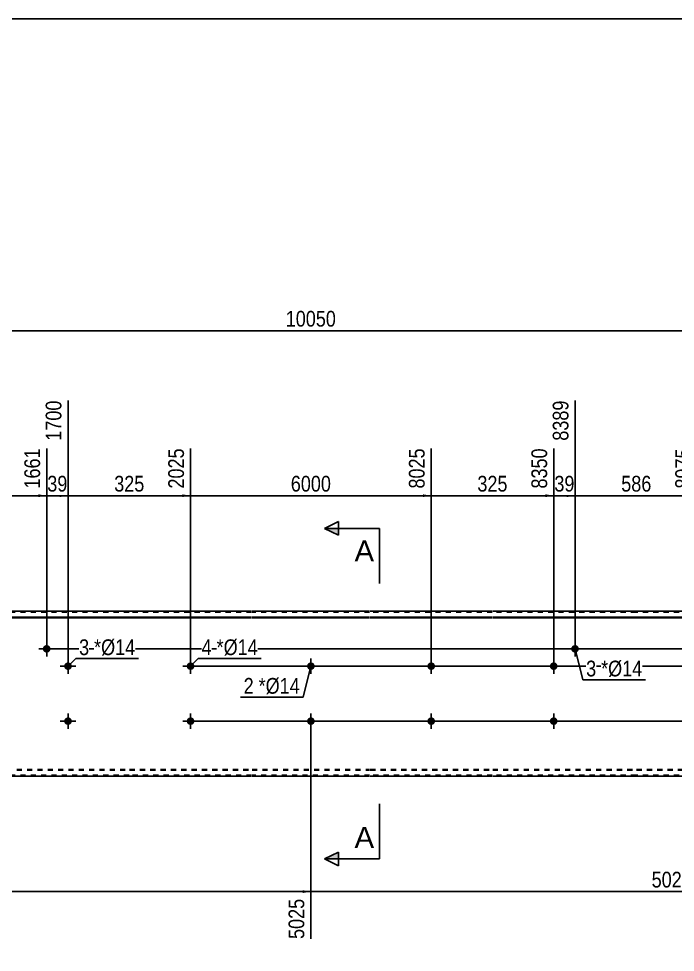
# Model space of a CAD drawing. Header units: millimetres. Extents: x -60 to 343, y -154 to 123.
# Drawn here: x 78.2 to 197.7, y -47 to 122.8 of the extents above; entities that cross this region are included whole.
import ezdxf

# ---------------------------------------------------------------- set-up
doc = ezdxf.new("R2010")
doc.units = ezdxf.units.MM
doc.linetypes.add('DXK_LINE_DOT1', pattern=[1.8814, 0.9407, -0.9407])
doc.styles.add('Arial', font='ARIAL.TTF', dxfattribs={"height": 0.2})
doc.styles.add('Arial Narrow', font='ARIALN.TTF', dxfattribs={"height": 0.2})

# ---------------------------------------------------------------- blocks, each defined once
blk = doc.blocks.new('Unknown-627190396-2038')
at = {"color": 5, "linetype": 'Continuous'}
blk.add_line((342.8, 122.75), (-57.2, 122.75), dxfattribs=at)
blk = doc.blocks.new('Bolt-627190396-1223 - 1203')
at = {"linetype": 'Continuous'}
blk.add_hatch(color=3, dxfattribs=at).paths.add_polyline_path([(174.82, 5, -1), (176.22, 5, -1)])
at = {"color": 3, "linetype": 'Continuous'}
for p, q in [((175.52, 3.6), (175.52, 6.4)), ((174.12, 5), (176.92, 5))]:
    blk.add_line(p, q, dxfattribs=at)
blk = doc.blocks.new('Part-627190396-1218 - 1203')
at = {"color": 2, "linetype": 'Continuous'}
for p, q in [((0, -15), (0, 15)), ((13.6, 15), (0, 15)), ((0, 13.94), (13.6, 13.94)), ((0, 13.81), (13.6, 13.81)), ((39.77, 15), (13.7, 15)), ((13.7, 13.94), (39.77, 13.94)), ((13.7, 13.81), (39.77, 13.81)), ((72.06, 15), (39.87, 15)), ((39.87, 13.94), (72.06, 13.94)), ((39.87, 13.81), (72.06, 13.81)), ((98.24, 15), (72.16, 15)), ((72.16, 13.94), (98.24, 13.94)), ((72.16, 13.81), (98.24, 13.81)), ((120.53, 15), (98.34, 15)), ((98.34, 13.94), (120.53, 13.94)), ((98.34, 13.81), (120.53, 13.81)), ((142.03, 15), (120.63, 15)), ((120.63, 13.94), (142.03, 13.94)), ((120.63, 13.81), (142.03, 13.81)), ((164.33, 15), (142.13, 15)), ((142.13, 13.94), (164.33, 13.94)), ((142.13, 13.81), (164.33, 13.81)), ((190.5, 15), (164.43, 15)), ((164.43, 13.94), (190.5, 13.94)), ((164.43, 13.81), (190.5, 13.81)), ((222.79, 15), (190.6, 15)), ((190.6, 13.94), (222.79, 13.94)), ((190.6, 13.81), (222.79, 13.81)), ((248.97, 15), (222.89, 15)), ((222.89, 13.94), (248.97, 13.94)), ((222.89, 13.81), (248.97, 13.81)), ((262.66, 15), (249.07, 15)), ((249.07, 13.94), (262.66, 13.94)), ((249.07, 13.81), (262.66, 13.81)), ((262.66, 15), (262.66, 13.94)), ((262.66, 13.94), (262.66, -15)), ((13.6, -15), (0, -15)), ((39.77, -15), (13.7, -15)), ((72.06, -15), (39.87, -15)), ((98.24, -15), (72.16, -15)), ((120.53, -15), (98.34, -15)), ((142.03, -15), (120.63, -15)), ((164.33, -15), (142.13, -15)), ((190.5, -15), (164.43, -15)), ((222.79, -15), (190.6, -15)), ((248.97, -15), (222.89, -15)), ((262.66, -15), (249.07, -15))]:
    blk.add_line(p, q, dxfattribs=at)
at = {"color": 7, "linetype": 'DXK_LINE_DOT1'}
for p, q in [((13.6, 14.82), (0, 14.82)), ((39.77, 14.82), (13.7, 14.82)), ((72.06, 14.82), (39.87, 14.82)), ((98.24, 14.82), (72.16, 14.82)), ((120.53, 14.82), (98.34, 14.82)), ((142.03, 14.82), (120.63, 14.82)), ((164.33, 14.82), (142.13, 14.82)), ((190.5, 14.82), (164.43, 14.82)), ((222.79, 14.82), (190.6, 14.82)), ((248.97, 14.82), (222.89, 14.82)), ((262.66, 14.82), (249.07, 14.82)), ((0, -13.81), (13.6, -13.81)), ((0, -13.94), (13.6, -13.94)), ((13.6, -14.82), (0, -14.82)), ((13.7, -13.81), (39.77, -13.81)), ((13.7, -13.94), (39.77, -13.94)), ((39.77, -14.82), (13.7, -14.82)), ((39.87, -13.81), (72.06, -13.81)), ((39.87, -13.94), (72.06, -13.94)), ((72.06, -14.82), (39.87, -14.82)), ((72.16, -13.81), (98.24, -13.81)), ((72.16, -13.94), (98.24, -13.94)), ((98.24, -14.82), (72.16, -14.82)), ((98.34, -13.81), (120.53, -13.81)), ((98.34, -13.94), (120.53, -13.94)), ((120.53, -14.82), (98.34, -14.82)), ((120.63, -13.81), (142.03, -13.81)), ((120.63, -13.94), (142.03, -13.94)), ((142.03, -14.82), (120.63, -14.82)), ((142.13, -13.81), (164.33, -13.81)), ((142.13, -13.94), (164.33, -13.94)), ((164.33, -14.82), (142.13, -14.82)), ((164.43, -13.81), (190.5, -13.81)), ((164.43, -13.94), (190.5, -13.94)), ((190.5, -14.82), (164.43, -14.82)), ((190.6, -13.81), (222.79, -13.81)), ((190.6, -13.94), (222.79, -13.94)), ((222.79, -14.82), (190.6, -14.82)), ((222.89, -13.81), (248.97, -13.81)), ((222.89, -13.94), (248.97, -13.94)), ((248.97, -14.82), (222.89, -14.82)), ((249.07, -13.81), (262.66, -13.81)), ((249.07, -13.94), (262.66, -13.94)), ((262.66, -14.82), (249.07, -14.82))]:
    blk.add_line(p, q, dxfattribs=at)
blk = doc.blocks.new('Bolt-627190396-1220 - 1203')
at = {"linetype": 'Continuous'}
blk.add_hatch(color=3, dxfattribs=at).paths.add_polyline_path([(178.7, 8.15, -1), (180.1, 8.15, -1)])
at = {"color": 3, "linetype": 'Continuous'}
for p, q in [((179.4, 6.75), (179.4, 9.55)), ((178, 8.15), (180.8, 8.15))]:
    blk.add_line(p, q, dxfattribs=at)
blk = doc.blocks.new('Bolt-627190396-1222 - 1203')
at = {"linetype": 'Continuous'}
blk.add_hatch(color=3, dxfattribs=at).paths.add_polyline_path([(176.22, -5, -1), (174.82, -5, -1)])
at = {"color": 3, "linetype": 'Continuous'}
for p, q in [((176.92, -5), (174.12, -5)), ((175.52, -3.6), (175.52, -6.4))]:
    blk.add_line(p, q, dxfattribs=at)
blk = doc.blocks.new('Bolt-627190396-1226 - 1203')
at = {"linetype": 'Continuous'}
blk.add_hatch(color=3, dxfattribs=at).paths.add_polyline_path([(82.56, 8.15, -1), (83.96, 8.15, -1)])
at = {"color": 3, "linetype": 'Continuous'}
for p, q in [((83.26, 6.75), (83.26, 9.55)), ((81.86, 8.15), (84.66, 8.15))]:
    blk.add_line(p, q, dxfattribs=at)
blk = doc.blocks.new('Bolt-627190396-1229 - 1203')
at = {"linetype": 'Continuous'}
for points in [[(132.03, 5, -1), (130.63, 5, -1)], [(132.03, -5, -1), (130.63, -5, -1)]]:
    blk.add_hatch(color=3, dxfattribs=at).paths.add_polyline_path(points)
at = {"color": 3, "linetype": 'Continuous'}
for p, q in [((131.33, 6.4), (131.33, 3.6)), ((132.73, 5), (129.93, 5)), ((132.73, -5), (129.93, -5)), ((131.33, -3.6), (131.33, -6.4))]:
    blk.add_line(p, q, dxfattribs=at)
blk = doc.blocks.new('Bolt-627190396-1230 - 1203')
at = {"linetype": 'Continuous'}
blk.add_hatch(color=3, dxfattribs=at).paths.add_polyline_path([(86.44, 5, -1), (87.84, 5, -1)])
at = {"color": 3, "linetype": 'Continuous'}
for p, q in [((87.14, 3.6), (87.14, 6.4)), ((85.74, 5), (88.54, 5))]:
    blk.add_line(p, q, dxfattribs=at)
blk = doc.blocks.new('Bolt-627190396-1231 - 1203')
at = {"linetype": 'Continuous'}
blk.add_hatch(color=3, dxfattribs=at).paths.add_polyline_path([(87.84, -5, -1), (86.44, -5, -1)])
at = {"color": 3, "linetype": 'Continuous'}
for p, q in [((88.54, -5), (85.74, -5)), ((87.14, -3.6), (87.14, -6.4))]:
    blk.add_line(p, q, dxfattribs=at)
blk = doc.blocks.new('Bolt-627190396-1232 - 1203')
at = {"linetype": 'Continuous'}
for points in [[(1.8, 5, -1), (3.2, 5, -1)], [(108.74, 5, -1), (110.14, 5, -1)]]:
    blk.add_hatch(color=3, dxfattribs=at).paths.add_polyline_path(points)
at = {"color": 3, "linetype": 'Continuous'}
for p, q in [((2.5, 3.6), (2.5, 6.4)), ((109.44, 3.6), (109.44, 6.4)), ((3.9, 5), (1.1, 5)), ((110.84, 5), (108.04, 5))]:
    blk.add_line(p, q, dxfattribs=at)
blk = doc.blocks.new('Bolt-627190396-1233 - 1203')
at = {"linetype": 'Continuous'}
for points in [[(1.8, -5, -1), (3.2, -5, -1)], [(108.74, -5, -1), (110.14, -5, -1)]]:
    blk.add_hatch(color=3, dxfattribs=at).paths.add_polyline_path(points)
at = {"color": 3, "linetype": 'Continuous'}
for p, q in [((3.9, -5), (1.1, -5)), ((2.5, -6.4), (2.5, -3.6)), ((110.84, -5), (108.04, -5)), ((109.44, -6.4), (109.44, -3.6))]:
    blk.add_line(p, q, dxfattribs=at)
blk = doc.blocks.new('Bolt-627190396-1236 - 1203')
at = {"linetype": 'Continuous'}
for points in [[(152.53, 5, -1), (153.93, 5, -1)], [(259.46, 5, -1), (260.86, 5, -1)]]:
    blk.add_hatch(color=3, dxfattribs=at).paths.add_polyline_path(points)
at = {"color": 3, "linetype": 'Continuous'}
for p, q in [((153.23, 3.6), (153.23, 6.4)), ((260.16, 3.6), (260.16, 6.4)), ((154.63, 5), (151.83, 5)), ((261.56, 5), (258.76, 5))]:
    blk.add_line(p, q, dxfattribs=at)
blk = doc.blocks.new('Bolt-627190396-1237 - 1203')
at = {"linetype": 'Continuous'}
for points in [[(152.53, -5, -1), (153.93, -5, -1)], [(259.46, -5, -1), (260.86, -5, -1)]]:
    blk.add_hatch(color=3, dxfattribs=at).paths.add_polyline_path(points)
at = {"color": 3, "linetype": 'Continuous'}
for p, q in [((154.63, -5), (151.83, -5)), ((153.23, -6.4), (153.23, -3.6)), ((261.56, -5), (258.76, -5)), ((260.16, -6.4), (260.16, -3.6))]:
    blk.add_line(p, q, dxfattribs=at)
blk = doc.blocks.new('StraightDimension-627190396-1417 - 1203')
at = {"linetype": 'Continuous'}
for points in [[(1.5, 65.75), (0, 66), (1.5, 66.25)], [(261.16, 66.25), (262.66, 66), (261.16, 65.75)]]:
    blk.add_hatch(color=7, dxfattribs=at).paths.add_polyline_path(points)
at = {"color": 7, "linetype": 'Continuous'}
for p, q in [((0, 16), (0, 68.25)), ((262.66, 16), (262.66, 68.25)), ((0, 66), (262.66, 66))]:
    blk.add_line(p, q, dxfattribs=at)
at = {"color": 0}
blk.add_wipeout([(136.5, 66.15), (136.5, 70.35), (126.16, 70.35), (126.16, 66.15)], dxfattribs=at)
at = {"color": 3, "style": 'Arial Narrow'}
blk.add_text('10050', height=2.863, dxfattribs=at).set_placement((126.76, 66.75))
blk = doc.blocks.new('StraightDimension-627190396-1289 - 1203')
at = {"linetype": 'Continuous'}
blk.add_hatch(color=7, dxfattribs=at).paths.add_polyline_path([(177.9, 36.25), (179.4, 36), (177.9, 35.75)])
at = {"color": 7, "linetype": 'Continuous'}
for p, q in [((179.4, 9.15), (179.4, 53.31)), ((175.52, 6), (175.52, 44.61)), ((175.52, 36), (179.4, 36))]:
    blk.add_line(p, q, dxfattribs=at)
at = {"color": 0, "linetype": 'Continuous'}
blk.add_wipeout([(178.8, 53.91), (174.6, 53.91), (174.6, 45.4), (178.8, 45.4)], dxfattribs=at)
at = {"color": 0}
blk.add_wipeout([(179.89, 36.15), (179.89, 40.35), (175.04, 40.35), (175.04, 36.15)], dxfattribs=at)
at = {"color": 3, "linetype": 'Continuous', "style": 'Arial Narrow'}
blk.add_text('8389', height=2.863, rotation=90.0002, dxfattribs=at).set_placement((178.2, 46))
at = {"color": 3, "style": 'Arial Narrow'}
blk.add_text('39', height=2.863, dxfattribs=at).set_placement((175.64, 36.75))
blk = doc.blocks.new('StraightDimension-627190396-1293 - 1203')
at = {"linetype": 'Continuous'}
blk.add_hatch(color=7, dxfattribs=at).paths.add_polyline_path([(85.64, 36.25), (87.14, 36), (85.64, 35.75)])
at = {"color": 7, "linetype": 'Continuous'}
for p, q in [((87.14, 6), (87.14, 53.31)), ((83.26, 9.15), (83.26, 44.61)), ((83.26, 36), (87.14, 36))]:
    blk.add_line(p, q, dxfattribs=at)
at = {"color": 0, "linetype": 'Continuous'}
blk.add_wipeout([(86.54, 53.91), (82.34, 53.91), (82.34, 45.4), (86.54, 45.4)], dxfattribs=at)
at = {"color": 0}
blk.add_wipeout([(87.63, 36.15), (87.63, 40.35), (82.77, 40.35), (82.77, 36.15)], dxfattribs=at)
at = {"color": 3, "linetype": 'Continuous', "style": 'Arial Narrow'}
blk.add_text('1700', height=2.863, rotation=90.0002, dxfattribs=at).set_placement((85.94, 46))
at = {"color": 3, "style": 'Arial Narrow'}
blk.add_text('39', height=2.863, dxfattribs=at).set_placement((83.37, 36.75))
blk = doc.blocks.new('StraightDimension-627190396-1292 - 1203')
at = {"linetype": 'Continuous'}
blk.add_hatch(color=7, dxfattribs=at).paths.add_polyline_path([(107.94, 36.25), (109.44, 36), (107.94, 35.75)])
at = {"color": 7, "linetype": 'Continuous'}
for p, q in [((87.14, 6), (87.14, 53.31)), ((109.44, 6), (109.44, 44.61)), ((87.14, 36), (109.44, 36))]:
    blk.add_line(p, q, dxfattribs=at)
at = {"color": 0, "linetype": 'Continuous'}
blk.add_wipeout([(108.84, 45.21), (104.64, 45.21), (104.64, 36.7), (108.84, 36.7)], dxfattribs=at)
at = {"color": 0}
blk.add_wipeout([(101.63, 36.15), (101.63, 40.35), (94.95, 40.35), (94.95, 36.15)], dxfattribs=at)
at = {"color": 3, "linetype": 'Continuous', "style": 'Arial Narrow'}
blk.add_text('2025', height=2.863, rotation=90.0002, dxfattribs=at).set_placement((108.24, 37.3))
at = {"color": 3, "style": 'Arial Narrow'}
blk.add_text('325', height=2.863, dxfattribs=at).set_placement((95.55, 36.75))
blk = doc.blocks.new('StraightDimension-627190396-1291 - 1203')
at = {"linetype": 'Continuous'}
blk.add_hatch(color=7, dxfattribs=at).paths.add_polyline_path([(151.73, 36.25), (153.23, 36), (151.73, 35.75)])
at = {"color": 7, "linetype": 'Continuous'}
for p, q in [((109.44, 6), (109.44, 44.61)), ((153.23, 6), (153.23, 44.61)), ((109.44, 36), (153.23, 36))]:
    blk.add_line(p, q, dxfattribs=at)
at = {"color": 0, "linetype": 'Continuous'}
blk.add_wipeout([(152.63, 45.21), (148.43, 45.21), (148.43, 36.7), (152.63, 36.7)], dxfattribs=at)
at = {"color": 0}
blk.add_wipeout([(135.59, 36.15), (135.59, 40.35), (127.08, 40.35), (127.08, 36.15)], dxfattribs=at)
at = {"color": 3, "linetype": 'Continuous', "style": 'Arial Narrow'}
blk.add_text('8025', height=2.863, rotation=90.0002, dxfattribs=at).set_placement((152.03, 37.3))
at = {"color": 3, "style": 'Arial Narrow'}
blk.add_text('6000', height=2.863, dxfattribs=at).set_placement((127.68, 36.75))
blk = doc.blocks.new('StraightDimension-627190396-1375 - 1203')
at = {"linetype": 'Continuous'}
blk.add_hatch(color=7, dxfattribs=at).paths.add_polyline_path([(261.16, -35.75), (262.66, -36), (261.16, -36.25)])
at = {"color": 7, "linetype": 'Continuous'}
for p, q in [((131.33, -6), (131.33, -44.61)), ((262.66, -16), (262.66, -46.44)), ((131.33, -36), (262.66, -36))]:
    blk.add_line(p, q, dxfattribs=at)
at = {"color": 0}
blk.add_wipeout([(201.25, -35.85), (201.25, -31.65), (192.74, -31.65), (192.74, -35.85)], dxfattribs=at)
at = {"color": 0, "linetype": 'Continuous'}
blk.add_wipeout([(262.06, -36.7), (257.86, -36.7), (257.86, -47.04), (262.06, -47.04)], dxfattribs=at)
at = {"color": 3, "style": 'Arial Narrow'}
blk.add_text('5025', height=2.863, dxfattribs=at).set_placement((193.34, -35.25))
at = {"color": 3, "linetype": 'Continuous', "style": 'Arial Narrow'}
blk.add_text('10050', height=2.863, rotation=90.0002, dxfattribs=at).set_placement((261.46, -46.44))
blk = doc.blocks.new('StraightDimension-627190396-1290 - 1203')
at = {"linetype": 'Continuous'}
blk.add_hatch(color=7, dxfattribs=at).paths.add_polyline_path([(174.02, 36.25), (175.52, 36), (174.02, 35.75)])
at = {"color": 7, "linetype": 'Continuous'}
for p, q in [((153.23, 6), (153.23, 44.61)), ((175.52, 6), (175.52, 44.61)), ((153.23, 36), (175.52, 36))]:
    blk.add_line(p, q, dxfattribs=at)
at = {"color": 0, "linetype": 'Continuous'}
blk.add_wipeout([(174.92, 45.21), (170.72, 45.21), (170.72, 36.7), (174.92, 36.7)], dxfattribs=at)
at = {"color": 0}
blk.add_wipeout([(167.72, 36.15), (167.72, 40.35), (161.03, 40.35), (161.03, 36.15)], dxfattribs=at)
at = {"color": 3, "linetype": 'Continuous', "style": 'Arial Narrow'}
blk.add_text('8350', height=2.863, rotation=90.0002, dxfattribs=at).set_placement((174.32, 37.3))
at = {"color": 3, "style": 'Arial Narrow'}
blk.add_text('325', height=2.863, dxfattribs=at).set_placement((161.63, 36.75))
blk = doc.blocks.new('StraightDimension-627190396-1294 - 1203')
at = {"linetype": 'Continuous'}
blk.add_hatch(color=7, dxfattribs=at).paths.add_polyline_path([(81.76, 36.25), (83.26, 36), (81.76, 35.75)])
at = {"color": 7, "linetype": 'Continuous'}
for p, q in [((60.97, 6), (60.97, 48.51)), ((83.26, 9.15), (83.26, 44.61)), ((60.97, 36), (83.26, 36))]:
    blk.add_line(p, q, dxfattribs=at)
at = {"color": 0, "linetype": 'Continuous'}
blk.add_wipeout([(82.66, 45.21), (78.46, 45.21), (78.46, 36.7), (82.66, 36.7)], dxfattribs=at)
at = {"color": 0}
blk.add_wipeout([(75.46, 36.15), (75.46, 40.35), (68.77, 40.35), (68.77, 36.15)], dxfattribs=at)
at = {"color": 3, "linetype": 'Continuous', "style": 'Arial Narrow'}
blk.add_text('1661', height=2.863, rotation=90.0002, dxfattribs=at).set_placement((82.06, 37.3))
at = {"color": 3, "style": 'Arial Narrow'}
blk.add_text('586', height=2.863, dxfattribs=at).set_placement((69.37, 36.75))
blk = doc.blocks.new('StraightDimension-627190396-1288 - 1203')
at = {"linetype": 'Continuous'}
blk.add_hatch(color=7, dxfattribs=at).paths.add_polyline_path([(200.2, 36.25), (201.7, 36), (200.2, 35.75)])
at = {"color": 7, "linetype": 'Continuous'}
for p, q in [((179.4, 9.15), (179.4, 53.31)), ((201.7, 6), (201.7, 44.61)), ((179.4, 36), (201.7, 36))]:
    blk.add_line(p, q, dxfattribs=at)
at = {"color": 0, "linetype": 'Continuous'}
blk.add_wipeout([(201.1, 45.21), (196.9, 45.21), (196.9, 36.7), (201.1, 36.7)], dxfattribs=at)
at = {"color": 0}
blk.add_wipeout([(193.89, 36.15), (193.89, 40.35), (187.21, 40.35), (187.21, 36.15)], dxfattribs=at)
at = {"color": 3, "linetype": 'Continuous', "style": 'Arial Narrow'}
blk.add_text('8975', height=2.863, rotation=90.0002, dxfattribs=at).set_placement((200.5, 37.3))
at = {"color": 3, "style": 'Arial Narrow'}
blk.add_text('586', height=2.863, dxfattribs=at).set_placement((187.81, 36.75))
blk = doc.blocks.new('StraightDimension-627190396-1383 - 1203')
at = {"linetype": 'Continuous'}
for points in [[(272.75, 13.5), (273, 15), (273.25, 13.5)], [(273.25, 9.65), (273, 8.15), (272.75, 9.65)]]:
    blk.add_hatch(color=7, dxfattribs=at).paths.add_polyline_path(points)
at = {"color": 7, "linetype": 'Continuous'}
for p, q in [((263.66, 15), (275.4, 15)), ((273, 8.15), (273, 15)), ((84.26, 8.15), (275.4, 8.15))]:
    blk.add_line(p, q, dxfattribs=at)
at = {"color": 0}
blk.add_wipeout([(272.85, 14.01), (268.65, 14.01), (268.65, 9.15), (272.85, 9.15)], dxfattribs=at)
at = {"color": 3, "style": 'Arial Narrow'}
blk.add_text('68', height=2.863, rotation=90.0002, dxfattribs=at).set_placement((272.25, 9.75))
blk = doc.blocks.new('StraightDimension-627190396-1376 - 1203')
at = {"linetype": 'Continuous'}
blk.add_hatch(color=7, dxfattribs=at).paths.add_polyline_path([(129.83, -35.75), (131.33, -36), (129.83, -36.25)])
at = {"color": 7, "linetype": 'Continuous'}
for p, q in [((131.33, -6), (131.33, -44.61)), ((0, -16), (0, -39.13)), ((0, -36), (131.33, -36))]:
    blk.add_line(p, q, dxfattribs=at)
at = {"color": 0}
blk.add_wipeout([(69.92, -35.85), (69.92, -31.65), (61.41, -31.65), (61.41, -35.85)], dxfattribs=at)
at = {"color": 0, "linetype": 'Continuous'}
for points in [[(-0.6, -36.7), (-4.8, -36.7), (-4.8, -39.73), (-0.6, -39.73)], [(130.73, -36.7), (126.53, -36.7), (126.53, -45.21), (130.73, -45.21)]]:
    blk.add_wipeout(points, dxfattribs=at)
at = {"color": 3, "style": 'Arial Narrow'}
blk.add_text('5025', height=2.863, dxfattribs=at).set_placement((62.01, -35.25))
at = {"color": 3, "linetype": 'Continuous', "style": 'Arial Narrow'}
for s, height, p in [('0', 2.86, (-1.2, -39.13)), ('5025', 2.863, (130.13, -44.61))]:
    blk.add_text(s, height=height, rotation=90.0002, dxfattribs=at).set_placement(p)
blk = doc.blocks.new('StraightDimension-627190396-1384 - 1203')
at = {"linetype": 'Continuous'}
for points in [[(272.75, 6.65), (273, 8.15), (273.25, 6.65)], [(273.25, 6.5), (273, 5), (272.75, 6.5)]]:
    blk.add_hatch(color=7, dxfattribs=at).paths.add_polyline_path(points)
at = {"color": 7, "linetype": 'Continuous'}
for p, q in [((84.26, 8.15), (275.4, 8.15)), ((273, 5), (273, 8.15)), ((110.44, 5), (275.4, 5))]:
    blk.add_line(p, q, dxfattribs=at)
at = {"color": 0}
blk.add_wipeout([(272.85, 9.01), (268.65, 9.01), (268.65, 4.15), (272.85, 4.15)], dxfattribs=at)
at = {"color": 3, "style": 'Arial Narrow'}
blk.add_text('32', height=2.863, rotation=90.0002, dxfattribs=at).set_placement((272.25, 4.75))
blk = doc.blocks.new('StraightDimension-627190396-1385 - 1203')
at = {"linetype": 'Continuous'}
for points in [[(272.75, 3.5), (273, 5), (273.25, 3.5)], [(273.25, -3.5), (273, -5), (272.75, -3.5)]]:
    blk.add_hatch(color=7, dxfattribs=at).paths.add_polyline_path(points)
at = {"color": 7, "linetype": 'Continuous'}
for p, q in [((110.44, 5), (275.4, 5)), ((273, -5), (273, 5)), ((110.44, -5), (275.4, -5))]:
    blk.add_line(p, q, dxfattribs=at)
at = {"color": 0}
blk.add_wipeout([(272.85, 3.34), (268.65, 3.34), (268.65, -3.34), (272.85, -3.34)], dxfattribs=at)
at = {"color": 3, "style": 'Arial Narrow'}
blk.add_text('100', height=2.863, rotation=90.0002, dxfattribs=at).set_placement((272.25, -2.74))
blk = doc.blocks.new('StraightDimension-627190396-1386 - 1203')
at = {"linetype": 'Continuous'}
for points in [[(272.75, -6.5), (273, -5), (273.25, -6.5)], [(273.25, -13.5), (273, -15), (272.75, -13.5)]]:
    blk.add_hatch(color=7, dxfattribs=at).paths.add_polyline_path(points)
at = {"color": 7, "linetype": 'Continuous'}
for p, q in [((110.44, -5), (275.4, -5)), ((273, -15), (273, -5)), ((263.66, -15), (275.4, -15))]:
    blk.add_line(p, q, dxfattribs=at)
at = {"color": 0}
blk.add_wipeout([(272.85, -6.66), (268.65, -6.66), (268.65, -13.34), (272.85, -13.34)], dxfattribs=at)
at = {"color": 3, "style": 'Arial Narrow'}
blk.add_text('100', height=2.863, rotation=90.0002, dxfattribs=at).set_placement((272.25, -12.74))
blk = doc.blocks.new('SectionMark-627190396-1280 - 1203')
at = {"linetype": 'Continuous'}
for points in [[(136.33, 30.05), (136.33, 28.8), (133.83, 30.05)], [(136.33, -28.8), (136.33, -30.05), (133.83, -30.05)]]:
    blk.add_hatch(color=30, dxfattribs=at).paths.add_polyline_path(points)
at = {"color": 30, "linetype": 'Continuous'}
for p, q in [((133.83, 30.05), (136.33, 31.3)), ((136.33, 28.8), (136.33, 31.3)), ((143.83, 30.05), (133.83, 30.05)), ((133.83, 30.05), (136.33, 28.8)), ((143.83, 30.05), (143.83, 20.05)), ((143.83, -30.05), (143.83, -20.05)), ((133.83, -30.05), (136.33, -28.8)), ((136.33, -28.8), (136.33, -31.3)), ((143.83, -30.05), (133.83, -30.05)), ((136.33, -31.3), (133.83, -30.05))]:
    blk.add_line(p, q, dxfattribs=at)
at = {"color": 0, "linetype": 'Continuous'}
for points in [[(142.83, 24.05), (142.83, 28.05), (139.28, 28.05), (139.28, 24.05)], [(142.83, -28.05), (142.83, -24.05), (139.28, -24.05), (139.28, -28.05)]]:
    blk.add_wipeout(points, dxfattribs=at)
at = {"color": 96, "linetype": 'Continuous', "style": 'Arial'}
for p in [(139.28, 24.05), (139.28, -28.05)]:
    blk.add_text('A', height=3.82, dxfattribs=at).set_placement(p)
blk = doc.blocks.new('MarkSet-627190396-1432 - 1203')
at = {"color": 0}
for points in [[(183.25, 3.14), (183.25, 6.14), (181.42, 6.14), (181.42, 3.14)], [(185.42, 3.14), (185.42, 6.14), (184.15, 6.14), (184.15, 3.14)]]:
    blk.add_wipeout(points, dxfattribs=at)
for points in [[(183.25, 3.14), (183.25, 6.14), (181.42, 6.14), (181.42, 3.14)], [(185.42, 3.14), (185.42, 6.14), (184.15, 6.14), (184.15, 3.14)]]:
    blk.add_wipeout(points, dxfattribs=at)
at = {"color": 7, "linetype": 'Continuous'}
blk.add_line((179.4, 8.15), (180.82, 2.54), dxfattribs=at)
at = {"color": 3, "style": 'Arial Narrow'}
blk.add_text('3', height=2.86, dxfattribs=at).set_placement((181.42, 3.14))
at = {"color": 0}
blk.add_wipeout([(191.64, 3.14), (191.64, 6.14), (185.42, 6.14), (185.42, 3.14)], dxfattribs=at)
blk.add_wipeout([(191.64, 3.14), (191.64, 6.14), (185.42, 6.14), (185.42, 3.14)], dxfattribs=at)
at = {"color": 7, "linetype": 'Continuous'}
blk.add_line((180.82, 2.54), (192.24, 2.54), dxfattribs=at)
at = {"color": 3, "style": 'Arial Narrow'}
for s, height, p in [('*', 2.86, (184.15, 3.14)), ('Ø14', 2.863, (185.42, 3.14))]:
    blk.add_text(s, height=height, dxfattribs=at).set_placement(p)
blk = doc.blocks.new('MarkSet-627190396-1453 - 1203')
at = {"color": 0}
for points in [[(90.98, 7.01), (90.98, 10.01), (89.16, 10.01), (89.16, 7.01)], [(93.16, 7.01), (93.16, 10.01), (91.88, 10.01), (91.88, 7.01)]]:
    blk.add_wipeout(points, dxfattribs=at)
for points in [[(90.98, 7.01), (90.98, 10.01), (89.16, 10.01), (89.16, 7.01)], [(93.16, 7.01), (93.16, 10.01), (91.88, 10.01), (91.88, 7.01)]]:
    blk.add_wipeout(points, dxfattribs=at)
at = {"color": 7, "linetype": 'Continuous'}
blk.add_line((87.14, 5), (88.56, 6.41), dxfattribs=at)
at = {"color": 3, "style": 'Arial Narrow'}
blk.add_text('3', height=2.86, dxfattribs=at).set_placement((89.16, 7.01))
at = {"color": 0}
blk.add_wipeout([(99.38, 7.01), (99.38, 10.01), (93.16, 10.01), (93.16, 7.01)], dxfattribs=at)
blk.add_wipeout([(99.38, 7.01), (99.38, 10.01), (93.16, 10.01), (93.16, 7.01)], dxfattribs=at)
at = {"color": 7, "linetype": 'Continuous'}
blk.add_line((88.56, 6.41), (99.98, 6.41), dxfattribs=at)
at = {"color": 3, "style": 'Arial Narrow'}
for s, height, p in [('*', 2.86, (91.88, 7.01)), ('Ø14', 2.863, (93.16, 7.01))]:
    blk.add_text(s, height=height, dxfattribs=at).set_placement(p)
blk = doc.blocks.new('MarkSet-627190396-1459 - 1203')
at = {"color": 0}
for points in [[(113.28, 7.01), (113.28, 10.01), (111.45, 10.01), (111.45, 7.01)], [(115.46, 7.01), (115.46, 10.01), (114.18, 10.01), (114.18, 7.01)]]:
    blk.add_wipeout(points, dxfattribs=at)
for points in [[(113.28, 7.01), (113.28, 10.01), (111.45, 10.01), (111.45, 7.01)], [(115.46, 7.01), (115.46, 10.01), (114.18, 10.01), (114.18, 7.01)]]:
    blk.add_wipeout(points, dxfattribs=at)
at = {"color": 7, "linetype": 'Continuous'}
blk.add_line((109.44, 5), (110.85, 6.41), dxfattribs=at)
at = {"color": 3, "style": 'Arial Narrow'}
blk.add_text('4', height=2.86, dxfattribs=at).set_placement((111.45, 7.01))
at = {"color": 0}
blk.add_wipeout([(121.67, 7.01), (121.67, 10.01), (115.46, 10.01), (115.46, 7.01)], dxfattribs=at)
blk.add_wipeout([(121.67, 7.01), (121.67, 10.01), (115.46, 10.01), (115.46, 7.01)], dxfattribs=at)
at = {"color": 7, "linetype": 'Continuous'}
blk.add_line((110.85, 6.41), (122.27, 6.41), dxfattribs=at)
at = {"color": 3, "style": 'Arial Narrow'}
for s, height, p in [('*', 2.86, (114.18, 7.01)), ('Ø14', 2.863, (115.46, 7.01))]:
    blk.add_text(s, height=height, dxfattribs=at).set_placement(p)
blk = doc.blocks.new('Mark-627190396-1469 - 1203')
at = {"color": 0}
for points in [[(120.93, -0.01), (120.93, 2.99), (119.1, 2.99), (119.1, -0.01)], [(123.1, -0.01), (123.1, 2.99), (121.83, 2.99), (121.83, -0.01)]]:
    blk.add_wipeout(points, dxfattribs=at)
for points in [[(120.93, -0.01), (120.93, 2.99), (119.1, 2.99), (119.1, -0.01)], [(123.1, -0.01), (123.1, 2.99), (121.83, 2.99), (121.83, -0.01)]]:
    blk.add_wipeout(points, dxfattribs=at)
at = {"color": 3, "style": 'Arial Narrow'}
blk.add_text('2', height=2.86, dxfattribs=at).set_placement((119.1, -0.01))
at = {"color": 0}
blk.add_wipeout([(129.32, -0.01), (129.32, 2.99), (123.1, 2.99), (123.1, -0.01)], dxfattribs=at)
blk.add_wipeout([(129.32, -0.01), (129.32, 2.99), (123.1, 2.99), (123.1, -0.01)], dxfattribs=at)
at = {"color": 7, "linetype": 'Continuous'}
for p in [(131.33, 5), (118.5, -0.61)]:
    blk.add_line(p, (129.92, -0.61), dxfattribs=at)
at = {"color": 3, "style": 'Arial Narrow'}
for s, height, p in [('*', 2.86, (121.83, -0.01)), ('Ø14', 2.863, (123.1, -0.01))]:
    blk.add_text(s, height=height, dxfattribs=at).set_placement(p)

msp = doc.modelspace()

# ---------------------------------------------------------------- block references
for name in ['Unknown-627190396-2038', 'Part-627190396-1218 - 1203', 'Bolt-627190396-1226 - 1203', 'Bolt-627190396-1220 - 1203', 'Bolt-627190396-1232 - 1203', 'Bolt-627190396-1230 - 1203', 'Bolt-627190396-1229 - 1203', 'Bolt-627190396-1236 - 1203', 'Bolt-627190396-1223 - 1203', 'Bolt-627190396-1233 - 1203', 'Bolt-627190396-1231 - 1203', 'Bolt-627190396-1237 - 1203', 'Bolt-627190396-1222 - 1203']:
    msp.add_blockref(name, (0, 0))

# ---------------------------------------------------------------- next in the draw order: block references
for name in ['StraightDimension-627190396-1417 - 1203', 'StraightDimension-627190396-1375 - 1203']:
    msp.add_blockref(name, (0, 0))

# ---------------------------------------------------------------- next in the draw order: block references
for name in ['StraightDimension-627190396-1293 - 1203', 'StraightDimension-627190396-1289 - 1203', 'StraightDimension-627190396-1376 - 1203']:
    msp.add_blockref(name, (0, 0))

# ---------------------------------------------------------------- next in the draw order: block references
for name in ['StraightDimension-627190396-1292 - 1203', 'StraightDimension-627190396-1288 - 1203', 'StraightDimension-627190396-1294 - 1203']:
    msp.add_blockref(name, (0, 0))

# ---------------------------------------------------------------- next in the draw order: block references
msp.add_blockref('StraightDimension-627190396-1291 - 1203', (0, 0))

# ---------------------------------------------------------------- next in the draw order: block references
msp.add_blockref('StraightDimension-627190396-1290 - 1203', (0, 0))

# ---------------------------------------------------------------- next in the draw order: block references
msp.add_blockref('StraightDimension-627190396-1383 - 1203', (0, 0))

# ---------------------------------------------------------------- next in the draw order: block references
msp.add_blockref('StraightDimension-627190396-1384 - 1203', (0, 0))

# ---------------------------------------------------------------- next in the draw order: block references
for name in ['MarkSet-627190396-1453 - 1203', 'StraightDimension-627190396-1385 - 1203']:
    msp.add_blockref(name, (0, 0))

# ---------------------------------------------------------------- next in the draw order: block references
for name in ['MarkSet-627190396-1459 - 1203', 'MarkSet-627190396-1432 - 1203', 'StraightDimension-627190396-1386 - 1203']:
    msp.add_blockref(name, (0, 0))

# ---------------------------------------------------------------- next in the draw order: block references
for name in ['SectionMark-627190396-1280 - 1203', 'Mark-627190396-1469 - 1203']:
    msp.add_blockref(name, (0, 0))

doc.saveas('drawing.dxf')
